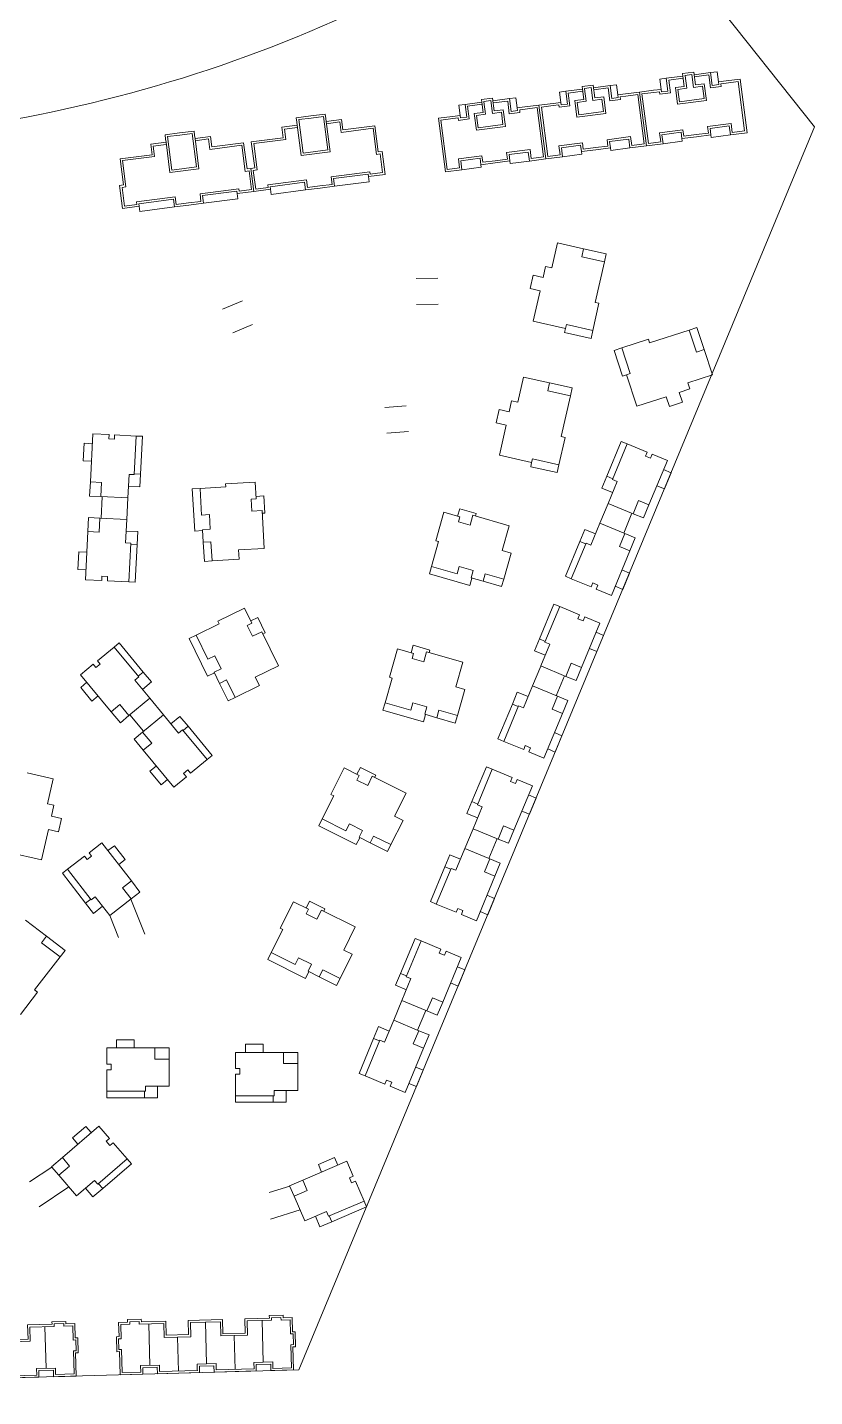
# Model space of a CAD drawing. Extents: x 741202 to 867202, y 603120 to 647617.
# Drawn here: x 816851 to 819050, y 606108 to 609934 of the extents above; entities that cross this region are included whole.
import ezdxf

# ---------------------------------------------------------------- set-up
doc = ezdxf.new("R2010")
doc.units = 0
doc.header["$LTSCALE"] = 1000
doc.header["$MEASUREMENT"] = 0
doc.layers.add('140', color=2, linetype='CONTINUOUS', lineweight=5)

msp = doc.modelspace()

# ---------------------------------------------------------------- linework, layer by layer
at = {"layer": '140', "color": 7}
for p, q in [((819049.5, 609656.2), (818462.4, 610393.7)), ((818681.7, 609797.5), (818635.3, 609791.5)), ((818711.8, 609808.7), (818680.8, 609804.7)), ((818680.8, 609804.7), (818681.7, 609797.5)), ((818681.7, 609797.5), (818685.4, 609769)), ((818706.6, 609801.9), (818687.5, 609799.5)), ((818687.5, 609799.5), (818687.7, 609798.3)), ((818687.7, 609798.3), (818692.2, 609763.8)), ((818711.2, 609766.2), (818706.6, 609801.9)), ((818712.7, 609801.5), (818711.8, 609808.7)), ((818716.4, 609773), (818711.8, 609808.7)), ((818759.1, 609807.5), (818712.7, 609801.5)), ((818753.9, 609800.8), (818713.5, 609795.6)), ((818758.5, 609765.1), (818753.9, 609800.8)), ((818777, 609809.9), (818759.1, 609807.5)), ((818763.7, 609771.8), (818759.1, 609807.5)), ((818780.7, 609781.3), (818777, 609809.9)), ((818400.9, 609761.1), (818354.5, 609755.1)), ((818430.9, 609772.3), (818400, 609768.3)), ((818400, 609768.3), (818400.9, 609761.1)), ((818400.9, 609761.1), (818404.6, 609732.6)), ((818425.7, 609765.6), (818406.7, 609763.1)), ((818406.7, 609763.1), (818406.8, 609761.9)), ((818406.8, 609761.9), (818411.3, 609727.4)), ((818430.4, 609729.9), (818425.7, 609765.6)), ((818431.8, 609765.1), (818430.9, 609772.3)), ((818435.5, 609736.6), (818430.9, 609772.3)), ((818478.2, 609771.2), (818431.8, 609765.1)), ((818473.1, 609764.4), (818432.6, 609759.2)), ((818477.7, 609728.7), (818473.1, 609764.4)), ((818496.1, 609773.5), (818478.2, 609771.2)), ((818482.9, 609735.4), (818478.2, 609771.2)), ((818499.8, 609744.9), (818496.1, 609773.5)), ((818599.8, 609757.9), (818560.5, 609752.8)), ((818621.2, 609760.6), (818599.8, 609757.9)), ((818617.5, 609789.2), (818635.3, 609791.5)), ((818621.2, 609760.6), (818617.5, 609789.2)), ((818622.1, 609753.5), (818621.2, 609760.6)), ((818635.3, 609791.5), (818640, 609755.8)), ((818682.5, 609791.6), (818642.1, 609786.3)), ((818642.1, 609786.3), (818646.7, 609750.6)), ((818685.4, 609769), (818660.5, 609765.7)), ((818660.5, 609765.7), (818666.5, 609719.3)), ((818692.2, 609763.8), (818667.2, 609760.5)), ((818667.2, 609760.5), (818671.7, 609726)), ((818736.2, 609769.5), (818711.2, 609766.2)), ((818741.4, 609776.2), (818716.4, 609773)), ((818740.7, 609735), (818736.2, 609769.5)), ((818747.4, 609729.8), (818741.4, 609776.2)), ((818788.3, 609769), (818758.5, 609765.1)), ((818781.6, 609774.2), (818763.7, 609771.8)), ((818802.1, 609784.1), (818780.7, 609781.3)), ((818780.7, 609781.3), (818781.6, 609774.2)), ((818802.8, 609778.1), (818787.4, 609776.1)), ((818787.4, 609776.1), (818788.3, 609769)), ((818841.3, 609789.2), (818802.1, 609784.1)), ((818836.2, 609782.4), (818802.8, 609778.1)), ((818854.1, 609644.4), (818836.2, 609782.4)), ((818860.8, 609639.2), (818841.3, 609789.2)), ((818055.8, 609716.4), (818073.6, 609718.7)), ((818120, 609724.7), (818073.6, 609718.7)), ((818073.6, 609718.7), (818078.3, 609683)), ((818120.8, 609718.8), (818080.4, 609713.5)), ((818150.1, 609735.9), (818119.1, 609731.9)), ((818119.1, 609731.9), (818120, 609724.7)), ((818120, 609724.7), (818123.7, 609696.2)), ((818144.9, 609729.2), (818125.8, 609726.7)), ((818125.8, 609726.7), (818126, 609725.5)), ((818126, 609725.5), (818130.5, 609691)), ((818149.5, 609693.5), (818144.9, 609729.2)), ((818151, 609728.8), (818150.1, 609735.9)), ((818154.7, 609700.2), (818150.1, 609735.9)), ((818197.4, 609734.8), (818151, 609728.8)), ((818192.2, 609728), (818151.8, 609722.8)), ((818196.8, 609692.3), (818192.2, 609728)), ((818215.2, 609737.1), (818197.4, 609734.8)), ((818202, 609699.1), (818197.4, 609734.8)), ((818218.9, 609708.5), (818215.2, 609737.1)), ((818318.9, 609721.5), (818279.6, 609716.4)), ((818340.3, 609724.2), (818318.9, 609721.5)), ((818336.6, 609752.8), (818354.5, 609755.1)), ((818340.3, 609724.2), (818336.6, 609752.8)), ((818341.3, 609717.1), (818340.3, 609724.2)), ((818359.1, 609719.4), (818341.3, 609717.1)), ((818354.5, 609755.1), (818359.1, 609719.4)), ((818401.7, 609755.2), (818361.2, 609749.9)), ((818361.2, 609749.9), (818365.8, 609714.2)), ((818404.6, 609732.6), (818379.6, 609729.3)), ((818379.6, 609729.3), (818385.6, 609682.9)), ((818411.3, 609727.4), (818386.3, 609724.2)), ((818386.3, 609724.2), (818390.8, 609689.6)), ((818455.3, 609733.1), (818430.4, 609729.9)), ((818460.5, 609739.8), (818435.5, 609736.6)), ((818459.8, 609698.6), (818455.3, 609733.1)), ((818466.5, 609693.4), (818460.5, 609739.8)), ((818507.4, 609732.6), (818477.7, 609728.7)), ((818500.7, 609737.8), (818482.9, 609735.4)), ((818521.2, 609747.7), (818499.8, 609744.9)), ((818499.8, 609744.9), (818500.7, 609737.8)), ((818522, 609741.7), (818506.5, 609739.7)), ((818506.5, 609739.7), (818507.4, 609732.6)), ((818560.5, 609752.8), (818521.2, 609747.7)), ((818555.3, 609746), (818522, 609741.7)), ((818573.2, 609608), (818555.3, 609746)), ((818579.9, 609602.8), (818560.5, 609752.8)), ((818560.5, 609752.8), (818579.9, 609602.8)), ((818600.5, 609751.9), (818567.2, 609747.6)), ((818567.2, 609747.6), (818585.1, 609609.5)), ((818616, 609753.9), (818600.5, 609751.9)), ((818616.9, 609746.8), (818616, 609753.9)), ((818646.7, 609750.6), (818616.9, 609746.8)), ((818640, 609755.8), (818622.1, 609753.5)), ((818666.5, 609719.3), (818747.4, 609729.8)), ((818671.7, 609726), (818740.7, 609735)), ((817642.2, 609686.4), (817601.7, 609681.2)), ((817601.7, 609681.2), (817603.4, 609668.7)), ((817643, 609680.5), (817608.5, 609676)), ((817642.2, 609686.4), (817682.7, 609691.7)), ((817677.5, 609684.9), (817643, 609680.5)), ((817689.6, 609591.5), (817677.5, 609684.9)), ((817682.7, 609691.7), (817684.3, 609679.2)), ((818038.1, 609685.1), (817998.8, 609680)), ((818059.5, 609687.9), (818038.1, 609685.1)), ((818054.3, 609681.1), (818038.8, 609679.1)), ((818055.2, 609674), (818054.3, 609681.1)), ((818059.5, 609687.9), (818055.8, 609716.4)), ((818060.4, 609680.7), (818059.5, 609687.9)), ((818078.3, 609683), (818060.4, 609680.7)), ((818080.4, 609713.5), (818085, 609677.8)), ((818123.7, 609696.2), (818098.8, 609692.9)), ((818098.8, 609692.9), (818104.8, 609646.5)), ((818130.5, 609691), (818105.5, 609687.8)), ((818105.5, 609687.8), (818109.9, 609653.3)), ((818174.5, 609696.7), (818149.5, 609693.5)), ((818179.7, 609703.4), (818154.7, 609700.2)), ((818179, 609662.2), (818174.5, 609696.7)), ((818185.7, 609657), (818179.7, 609703.4)), ((818226.6, 609696.2), (818196.8, 609692.3)), ((818219.9, 609701.4), (818202, 609699.1)), ((818240.4, 609711.3), (818218.9, 609708.5)), ((818218.9, 609708.5), (818219.9, 609701.4)), ((818241.1, 609705.3), (818225.7, 609703.3)), ((818225.7, 609703.3), (818226.6, 609696.2)), ((818279.6, 609716.4), (818240.4, 609711.3)), ((818274.5, 609709.7), (818241.1, 609705.3)), ((818292.3, 609571.6), (818274.5, 609709.7)), ((818299.1, 609566.4), (818279.6, 609716.4)), ((818279.6, 609716.4), (818299.1, 609566.4)), ((818319.7, 609715.5), (818286.4, 609711.2)), ((818286.4, 609711.2), (818304.2, 609573.2)), ((818335.2, 609717.5), (818319.7, 609715.5)), ((818336.1, 609710.4), (818335.2, 609717.5)), ((818365.8, 609714.2), (818336.1, 609710.4)), ((818385.6, 609682.9), (818466.5, 609693.4)), ((818390.8, 609689.6), (818459.8, 609698.6)), ((817275.7, 609638.9), (817316.1, 609644.2)), ((817316.1, 609644.2), (817317.7, 609631.7)), ((817604.5, 609660.1), (817561.6, 609654.6)), ((817561.6, 609654.6), (817565.4, 609625.6)), ((817605.2, 609654.2), (817568.4, 609649.4)), ((817568.4, 609649.4), (817572.1, 609620.5)), ((817603.4, 609668.7), (817604.5, 609660.1)), ((817604.5, 609660.1), (817615.4, 609575.9)), ((817608.5, 609676), (817620.6, 609582.6)), ((817609.3, 606183.3), (819049.5, 609656.2)), ((817684.3, 609679.2), (817685.4, 609670.6)), ((817685.4, 609670.6), (817728.2, 609676.2)), ((817696.3, 609586.3), (817685.4, 609670.6)), ((817686.2, 609664.7), (817723.1, 609669.4)), ((817723.1, 609669.4), (817726.8, 609640.5)), ((817726.8, 609640.5), (817816.1, 609652.1)), ((817728.2, 609676.2), (817732, 609647.2)), ((817732, 609647.2), (817821.2, 609658.8)), ((817816.1, 609652.1), (817825.5, 609578.9)), ((817821.2, 609658.8), (817830.7, 609585.6)), ((817998.8, 609680), (818018.2, 609530)), ((818038.8, 609679.1), (818005.5, 609674.8)), ((818005.5, 609674.8), (818023.4, 609536.8)), ((818085, 609677.8), (818055.2, 609674)), ((818104.8, 609646.5), (818185.7, 609657)), ((818109.9, 609653.3), (818179, 609662.2)), ((818616.4, 609639), (818681.8, 609647.5)), ((818681.8, 609647.5), (818684.1, 609629.6)), ((818750.8, 609656.4), (818816.3, 609664.9)), ((818753.2, 609638.6), (818750.8, 609656.4)), ((818757.6, 609651.2), (818811.1, 609658.2)), ((818759.9, 609633.4), (818757.6, 609651.2)), ((818811.1, 609658.2), (818814.4, 609633.2)), ((818816.3, 609664.9), (818819.5, 609639.9)), ((818819.5, 609639.9), (818854.1, 609644.4)), ((817237.9, 609612.6), (817195.1, 609607.1)), ((817195.1, 609607.1), (817198.8, 609578.1)), ((817238.7, 609606.7), (817201.8, 609601.9)), ((817275.7, 609638.9), (817235.2, 609633.7)), ((817235.2, 609633.7), (817236.8, 609621.2)), ((817236.8, 609621.2), (817237.9, 609612.6)), ((817237.9, 609612.6), (817248.9, 609528.4)), ((817276.4, 609633), (817241.9, 609628.5)), ((817241.9, 609628.5), (817254, 609535.1)), ((817311, 609637.5), (817276.4, 609633)), ((817323.1, 609544), (817311, 609637.5)), ((817317.7, 609631.7), (817318.9, 609623.1)), ((817318.9, 609623.1), (817361.7, 609628.7)), ((817329.8, 609538.9), (817318.9, 609623.1)), ((817319.6, 609617.2), (817356.5, 609621.9)), ((817356.5, 609621.9), (817360.3, 609593)), ((817360.3, 609593), (817449.5, 609604.6)), ((817361.7, 609628.7), (817365.5, 609599.7)), ((817365.5, 609599.7), (817454.7, 609611.3)), ((817449.5, 609604.6), (817459, 609531.4)), ((817454.7, 609611.3), (817464.2, 609538.1)), ((817565.4, 609625.6), (817476.1, 609614.1)), ((817476.1, 609614.1), (817485.6, 609540.9)), ((817572.1, 609620.5), (817482.8, 609608.9)), ((817482.8, 609608.9), (817492.3, 609535.7)), ((818335.5, 609602.6), (818401, 609611.1)), ((818342.2, 609597.4), (818395.8, 609604.4)), ((818395.8, 609604.4), (818398.1, 609586.5)), ((818401, 609611.1), (818403.3, 609593.2)), ((818470, 609620), (818535.4, 609628.5)), ((818472.3, 609602.2), (818470, 609620)), ((818476.7, 609614.9), (818530.3, 609621.8)), ((818479, 609597), (818476.7, 609614.9)), ((818530.3, 609621.8), (818533.5, 609596.8)), ((818535.4, 609628.5), (818538.7, 609603.5)), ((818538.7, 609603.5), (818573.2, 609608)), ((818579.9, 609602.8), (818626.3, 609608.8)), ((818585.1, 609609.5), (818619.6, 609614)), ((818619.6, 609614), (818616.4, 609639)), ((818623.1, 609633.8), (818676.6, 609640.8)), ((818626.3, 609608.8), (818623.1, 609633.8)), ((818626.3, 609608.8), (818679.9, 609615.8)), ((818676.6, 609640.8), (818679, 609622.9)), ((818679, 609622.9), (818719.4, 609628.2)), ((818679.9, 609615.8), (818679, 609622.9)), ((818684.1, 609629.6), (818718.7, 609634.1)), ((818718.7, 609634.1), (818753.2, 609638.6)), ((818719.4, 609628.2), (818759.9, 609633.4)), ((818760.8, 609626.3), (818759.9, 609633.4)), ((818814.4, 609633.2), (818760.8, 609626.3)), ((818814.4, 609633.2), (818860.8, 609639.2)), ((817198.8, 609578.1), (817109.6, 609566.6)), ((817109.6, 609566.6), (817119.1, 609493.4)), ((817205.6, 609573), (817116.3, 609561.4)), ((817201.8, 609601.9), (817205.6, 609573)), ((817615.4, 609575.9), (817696.3, 609586.3)), ((817620.6, 609582.6), (817689.6, 609591.5)), ((817825.5, 609578.9), (817836.3, 609580.3)), ((817830.7, 609585.6), (817841.4, 609587)), ((817836.3, 609580.3), (817843, 609527.9)), ((817841.4, 609587), (817849.8, 609522.7)), ((818054.7, 609566.2), (818120.1, 609574.7)), ((818057.9, 609541.2), (818054.7, 609566.2)), ((818061.4, 609561), (818114.9, 609568)), ((818114.9, 609568), (818117.3, 609550.1)), ((818120.1, 609574.7), (818122.4, 609556.9)), ((818156.9, 609561.3), (818191.5, 609565.8)), ((818189.1, 609583.7), (818254.6, 609592.1)), ((818191.5, 609565.8), (818189.1, 609583.7)), ((818195.9, 609578.5), (818249.4, 609585.4)), ((818198.2, 609560.6), (818195.9, 609578.5)), ((818249.4, 609585.4), (818252.7, 609560.4)), ((818252.7, 609560.4), (818299.1, 609566.4)), ((818254.6, 609592.1), (818257.8, 609567.1)), ((818257.8, 609567.1), (818292.3, 609571.6)), ((818299.1, 609566.4), (818345.5, 609572.4)), ((818304.2, 609573.2), (818338.8, 609577.6)), ((818338.8, 609577.6), (818335.5, 609602.6)), ((818345.5, 609572.4), (818342.2, 609597.4)), ((818345.5, 609572.4), (818399, 609579.4)), ((818398.1, 609586.5), (818438.6, 609591.8)), ((818399, 609579.4), (818398.1, 609586.5)), ((818403.3, 609593.2), (818437.8, 609597.7)), ((818437.8, 609597.7), (818472.3, 609602.2)), ((818438.6, 609591.8), (818479, 609597)), ((818480, 609589.9), (818479, 609597)), ((818533.5, 609596.8), (818480, 609589.9)), ((818533.5, 609596.8), (818579.9, 609602.8)), ((817116.3, 609561.4), (817125.8, 609488.2)), ((817248.9, 609528.4), (817329.8, 609538.9)), ((817254, 609535.1), (817323.1, 609544)), ((817459, 609531.4), (817469.7, 609532.8)), ((817464.2, 609538.1), (817474.9, 609539.5)), ((817469.7, 609532.8), (817476.5, 609480.4)), ((817485.6, 609540.9), (817474.9, 609539.5)), ((817474.9, 609539.5), (817483.2, 609475.2)), ((817474.9, 609539.5), (817483.2, 609475.2)), ((817492.3, 609535.7), (817481.6, 609534.3)), ((817481.6, 609534.3), (817488.4, 609482)), ((817807.6, 609530.6), (817699.3, 609516.6)), ((817808.5, 609523.4), (817807.6, 609530.6)), ((817843, 609527.9), (817808.5, 609523.4)), ((818018.2, 609530), (818064.6, 609536.1)), ((818023.4, 609536.8), (818057.9, 609541.2)), ((818064.6, 609536.1), (818061.4, 609561)), ((818064.6, 609536.1), (818118.2, 609543)), ((818117.3, 609550.1), (818157.7, 609555.4)), ((818118.2, 609543), (818117.3, 609550.1)), ((818122.4, 609556.9), (818156.9, 609561.3)), ((818157.7, 609555.4), (818198.2, 609560.6)), ((818199.1, 609553.5), (818198.2, 609560.6)), ((818252.7, 609560.4), (818199.1, 609553.5)), ((817119.1, 609493.4), (817108.4, 609492)), ((817108.4, 609492), (817116.7, 609427.8)), ((817522, 609493.6), (817630.3, 609507.6)), ((817522.9, 609486.4), (817522, 609493.6)), ((817528.7, 609488.4), (817625.1, 609500.9)), ((817625.1, 609500.9), (817627.9, 609479.5)), ((817630.3, 609507.6), (817633.1, 609486.2)), ((817633.1, 609486.2), (817667.6, 609490.7)), ((817702.1, 609495.1), (817667.6, 609490.7)), ((817708.8, 609490), (817668.3, 609484.7)), ((817699.3, 609516.6), (817702.1, 609495.1)), ((817802.4, 609523.9), (817706, 609511.4)), ((817706, 609511.4), (817708.8, 609490)), ((817708.8, 609490), (817805.2, 609502.4)), ((817803.3, 609516.7), (817802.4, 609523.9)), ((817849.8, 609522.7), (817803.3, 609516.7)), ((817805.2, 609502.4), (817803.3, 609516.7)), ((817125.8, 609488.2), (817115.1, 609486.8)), ((817115.1, 609486.8), (817121.9, 609434.5)), ((817155.5, 609446.1), (817263.7, 609460.1)), ((817162.2, 609440.9), (817258.6, 609453.4)), ((817258.6, 609453.4), (817261.3, 609432)), ((817263.7, 609460.1), (817266.5, 609438.7)), ((817441.1, 609483.1), (817332.8, 609469.1)), ((817332.8, 609469.1), (817335.5, 609447.6)), ((817435.9, 609476.4), (817339.5, 609463.9)), ((817339.5, 609463.9), (817342.3, 609442.5)), ((817342.3, 609442.5), (817438.7, 609455)), ((817436.8, 609469.2), (817435.9, 609476.4)), ((817483.2, 609475.2), (817436.8, 609469.2)), ((817438.7, 609455), (817436.8, 609469.2)), ((817442, 609476), (817441.1, 609483.1)), ((817476.5, 609480.4), (817442, 609476)), ((817483.2, 609475.2), (817529.6, 609481.3)), ((817488.4, 609482), (817522.9, 609486.4)), ((817529.6, 609481.3), (817528.7, 609488.4)), ((817529.6, 609481.3), (817531.5, 609467)), ((817531.5, 609467), (817627.9, 609479.5)), ((817627.9, 609479.5), (817668.3, 609484.7)), ((817116.7, 609427.8), (817163.1, 609433.8)), ((817121.9, 609434.5), (817156.4, 609439)), ((817156.4, 609439), (817155.5, 609446.1)), ((817163.1, 609433.8), (817162.2, 609440.9)), ((817163.1, 609433.8), (817164.9, 609419.5)), ((817164.9, 609419.5), (817261.3, 609432)), ((817261.3, 609432), (817301.8, 609437.2)), ((817266.5, 609438.7), (817301, 609443.2)), ((817335.5, 609447.6), (817301, 609443.2)), ((817342.3, 609442.5), (817301.8, 609437.2)), ((818331.4, 609331.7), (818315.6, 609261.5)), ((818404, 609315.4), (818331.4, 609331.7)), ((818399, 609293.1), (818404, 609315.4)), ((818467.2, 609301.2), (818404, 609315.4)), ((818462.2, 609278.9), (818467.2, 609301.2)), ((818298, 609265.4), (818291.2, 609235)), ((818315.6, 609261.5), (818298, 609265.4)), ((818462.2, 609278.9), (818399, 609293.1)), ((818436.7, 609165.4), (818462.2, 609278.9)), ((817996.7, 609232.7), (817936.7, 609231.7)), ((818263.1, 609241.3), (818254.7, 609203.8)), ((818291.2, 609235), (818263.1, 609241.3)), ((818254.7, 609203.8), (818282.8, 609197.5)), ((818282.8, 609197.5), (818263.8, 609113.2)), ((817451.3, 609170.1), (817396.1, 609146.6)), ((817997.9, 609160.7), (817937.9, 609159.7)), ((818430.1, 609086.9), (818447.2, 609163)), ((818447.2, 609163), (818436.7, 609165.4)), ((818263.8, 609113.2), (818354, 609092.9)), ((817479.5, 609103.8), (817424.3, 609080.3)), ((818351.3, 609081.2), (818354, 609092.9)), ((818425.1, 609064.6), (818351.3, 609081.2)), ((818354, 609092.9), (818356.3, 609103.5)), ((818356.3, 609103.5), (818430.1, 609086.9)), ((818430.1, 609086.9), (818425.1, 609064.6)), ((818588.6, 609052.2), (818699.3, 609088.2)), ((818699.3, 609088.2), (818720.9, 609095.3)), ((818699.3, 609088.2), (818719.3, 609026.6)), ((818720.9, 609095.3), (818741, 609033.6)), ((818511.1, 609038.3), (818489.4, 609031.2)), ((818489.4, 609031.2), (818512.8, 608959.3)), ((818511.1, 609038.3), (818585.2, 609062.4)), ((818534.5, 608966.4), (818511.1, 609038.3)), ((818585.2, 609062.4), (818588.6, 609052.2)), ((818719.3, 609026.6), (818741, 609033.6)), ((818741, 609033.6), (818764, 608962.9)), ((818236.6, 608956.8), (818220.8, 608886.6)), ((818309.2, 608940.5), (818236.6, 608956.8)), ((818512.8, 608959.3), (818524.2, 608963.1)), ((818524.2, 608963.1), (818534.5, 608966.4)), ((818552.8, 608875.2), (818524.2, 608963.1)), ((818764, 608962.9), (818695.6, 608940.6)), ((818304.2, 608918.3), (818309.2, 608940.5)), ((818367.4, 608904.1), (818304.2, 608918.3)), ((818372.4, 608926.3), (818309.2, 608940.5)), ((818367.4, 608904.1), (818372.4, 608926.3)), ((818701.1, 608923.5), (818671.5, 608913.8)), ((818695.6, 608940.6), (818701.1, 608923.5)), ((818203.3, 608890.5), (818196.4, 608860.1)), ((818220.8, 608886.6), (818203.3, 608890.5)), ((818341.9, 608790.5), (818367.4, 608904.1)), ((818635, 608901.9), (818552.8, 608875.2)), ((818643.9, 608874.6), (818635, 608901.9)), ((818680.4, 608886.4), (818643.9, 608874.6)), ((818671.5, 608913.8), (818680.4, 608886.4)), ((817908.4, 608876.8), (817848.7, 608871.4)), ((818168.3, 608866.4), (818159.9, 608829)), ((818196.4, 608860.1), (818168.3, 608866.4)), ((817914.9, 608805), (817855.1, 608799.7)), ((818159.9, 608829), (818188, 608822.6)), ((818188, 608822.6), (818169.1, 608738.3)), ((817006.7, 608722.6), (817009.1, 608771.7)), ((817009.1, 608771.7), (817031.9, 608770.6)), ((817033.3, 608798.2), (817026.6, 608663.9)), ((817078.8, 608795.9), (817033.3, 608798.2)), ((817078.2, 608783.9), (817078.8, 608795.9)), ((817093.8, 608783.1), (817078.2, 608783.9)), ((817094.4, 608795.1), (817093.8, 608783.1)), ((817154.3, 608792.1), (817094.4, 608795.1)), ((817148.9, 608684.2), (817154.3, 608792.1)), ((817172.3, 608791.2), (817154.3, 608792.1)), ((817167, 608685.7), (817172.3, 608791.2)), ((818335.3, 608712), (818352.4, 608788.1)), ((818352.4, 608788.1), (818341.9, 608790.5)), ((818469.1, 608679.6), (818509.6, 608777.2)), ((818484.8, 608670.5), (818526.2, 608770.3)), ((818509.6, 608777.2), (818526.2, 608770.3)), ((818526.2, 608770.3), (818581.6, 608747.3)), ((818169.1, 608738.3), (818259.2, 608718.1)), ((818259.2, 608718.1), (818261.6, 608728.6)), ((818261.6, 608728.6), (818335.3, 608712)), ((818581.6, 608747.3), (818577, 608736.2)), ((818577, 608736.2), (818591.5, 608730.2)), ((818591.5, 608730.2), (818596.1, 608741.3)), ((818596.1, 608741.3), (818638.2, 608723.9)), ((817029.4, 608721.5), (817006.7, 608722.6)), ((817167, 608685.7), (817149, 608686.6)), ((818256.6, 608706.4), (818259.2, 608718.1)), ((818330.3, 608689.8), (818256.6, 608706.4)), ((818335.3, 608712), (818330.3, 608689.8)), ((818638.2, 608723.9), (818586.7, 608599.7)), ((818648.7, 608689.6), (818627.6, 608698.4)), ((818629.8, 608644.2), (818648.7, 608689.6)), ((817026.6, 608663.9), (817024.6, 608624.4)), ((817026.6, 608663.9), (817057.7, 608662.4)), ((817057.7, 608662.4), (817055.7, 608622.8)), ((817131.2, 608619), (817134.5, 608685)), ((817132.9, 608651.4), (817165.2, 608649.8)), ((817134.5, 608685), (817148.9, 608684.2)), ((817165.2, 608649.8), (817167, 608685.7)), ((817332.9, 608645.4), (817404.7, 608649.7)), ((817404.2, 608658.1), (817486.9, 608663)), ((817404.7, 608649.7), (817404.2, 608658.1)), ((817486.9, 608663), (817489.7, 608616.3)), ((818455.4, 608646.4), (818469.1, 608679.6)), ((818469.1, 608679.6), (818485.8, 608672.7)), ((818472.9, 608604), (818498.2, 608665)), ((818498.2, 608665), (818484.8, 608670.5)), ((818608.8, 608652.9), (818629.8, 608644.2)), ((817024.6, 608624.4), (817055.7, 608622.8)), ((817055.7, 608622.8), (817131.2, 608619)), ((817059.3, 608622.6), (817056.3, 608562.7)), ((817131.2, 608619), (817128.2, 608559.1)), ((817311.3, 608644.1), (817332.9, 608645.4)), ((817318.3, 608526.7), (817311.3, 608644.1)), ((817337.3, 608571.1), (817332.9, 608645.4)), ((817489.7, 608616.3), (817475.3, 608615.4)), ((817475.3, 608615.4), (817477.3, 608581.9)), ((817510.8, 608624.8), (817489.2, 608623.5)), ((817513.7, 608576.9), (817510.8, 608624.8)), ((818485.3, 608634), (818455.4, 608646.4)), ((818557.9, 608611.7), (818542.7, 608575.1)), ((818586.7, 608599.7), (818557.9, 608611.7)), ((817358.9, 608572.4), (817337.3, 608571.1)), ((817361.3, 608531.7), (817358.9, 608572.4)), ((817477.3, 608581.9), (817506.1, 608583.6)), ((817506.1, 608583.6), (817512.4, 608478.2)), ((817506.5, 608576.4), (817513.7, 608576.9)), ((817991.2, 608499.3), (818014.1, 608578.9)), ((818014.1, 608578.9), (818059, 608565.9)), ((818058.1, 608588.7), (818052.1, 608567.9)), ((818104.2, 608575.4), (818058.1, 608588.7)), ((818102.2, 608568.5), (818104.2, 608575.4)), ((818472.9, 608604), (818449.9, 608548.6)), ((818542.7, 608575.1), (818472.9, 608604)), ((818539.4, 608576.4), (818516.4, 608521)), ((818571.5, 608563.1), (818542.7, 608575.1)), ((818586.7, 608599.7), (818571.5, 608563.1)), ((817019.6, 608524.9), (817021.6, 608564.4)), ((817021.6, 608564.4), (817052.7, 608562.9)), ((817050.8, 608523.3), (817052.7, 608562.9)), ((817052.7, 608562.9), (817128.2, 608559.1)), ((817128.2, 608559.1), (817124.9, 608493.2)), ((818059, 608565.9), (818055.1, 608552.1)), ((818055.1, 608552.1), (818087.4, 608542.8)), ((818087.4, 608542.8), (818095.3, 608570.5)), ((818095.3, 608570.5), (818196.8, 608541.3)), ((818196.8, 608541.3), (818176.9, 608472.1)), ((818449.9, 608548.6), (818424.6, 608487.6)), ((818519.7, 608519.6), (818449.9, 608548.6)), ((817012.9, 608390.7), (817019.6, 608524.9)), ((817019.6, 608524.9), (817050.8, 608523.3)), ((817126.6, 608526.7), (817159, 608525.1)), ((817159, 608525.1), (817157.2, 608489.2)), ((817339.9, 608528), (817318.3, 608526.7)), ((817339.7, 608530.4), (817361.3, 608531.7)), ((817341.8, 608495.7), (817339.7, 608530.4)), ((817363.4, 608496.9), (817341.8, 608495.7)), ((817345, 608441.8), (817341.8, 608495.7)), ((817366.6, 608443), (817363.4, 608496.9)), ((817979.3, 608427.8), (817999.2, 608497)), ((817999.2, 608497), (817991.2, 608499.3)), ((818393.7, 608497.8), (818353.3, 608400.3)), ((818407.5, 608531.1), (818393.7, 608497.8)), ((818393.7, 608497.8), (818410.4, 608490.9)), ((818437.5, 608518.7), (818407.5, 608531.1)), ((818504.5, 608483), (818519.7, 608519.6)), ((818548.5, 608507.7), (818519.7, 608519.6)), ((818533.4, 608471.1), (818548.5, 608507.7)), ((816993.9, 608468.5), (816991.5, 608419.4)), ((817016.7, 608467.4), (816993.9, 608468.5)), ((817124.9, 608493.2), (817139.3, 608492.5)), ((817139.3, 608492.5), (817133.9, 608384.6)), ((817157.2, 608489.2), (817139.2, 608490.1)), ((817157.2, 608489.2), (817151.9, 608383.7)), ((817512.4, 608478.2), (817440.5, 608473.9)), ((817440.5, 608473.9), (817442.1, 608447.6)), ((818176.9, 608472.1), (818202.3, 608464.8)), ((818202.3, 608464.8), (818181.3, 608392.1)), ((818411.3, 608493.1), (818369.9, 608393.4)), ((818424.6, 608487.6), (818411.3, 608493.1)), ((818481.9, 608346.9), (818533.4, 608471.1)), ((818533.4, 608471.1), (818504.5, 608483)), ((816991.5, 608419.4), (817014.3, 608418.2)), ((817366.6, 608443), (817345, 608441.8)), ((817442.1, 608447.6), (817366.6, 608443)), ((817973.4, 608407), (817979.3, 608427.8)), ((818050.8, 608407.2), (817979.3, 608427.8)), ((818056.8, 608428), (818050.8, 608407.2)), ((818096, 608416.7), (818056.8, 608428)), ((817058.4, 608388.4), (817012.9, 608390.7)), ((817059, 608400.4), (817058.4, 608388.4)), ((817074.6, 608399.6), (817059, 608400.4)), ((817074, 608387.6), (817074.6, 608399.6)), ((817133.9, 608384.6), (817074, 608387.6)), ((817151.9, 608383.7), (817133.9, 608384.6)), ((818086.4, 608374.5), (817973.4, 608407)), ((818092.3, 608395.3), (818086.4, 608374.5)), ((818090, 608395.9), (818096, 608416.7)), ((818123.5, 608386.3), (818090, 608395.9)), ((818129.5, 608407.1), (818123.5, 608386.3)), ((818175.4, 608371.4), (818123.5, 608386.3)), ((818181.3, 608392.1), (818129.5, 608407.1)), ((818181.3, 608392.1), (818175.4, 608371.4)), ((818353.3, 608400.3), (818369.9, 608393.4)), ((818369.9, 608393.4), (818425.3, 608370.4)), ((818425.3, 608370.4), (818429.9, 608381.5)), ((818429.9, 608381.5), (818444.4, 608375.5)), ((818511.3, 608417.9), (818532.4, 608409.2)), ((818532.4, 608409.2), (818513.5, 608363.7)), ((818444.4, 608375.5), (818439.8, 608364.4)), ((818439.8, 608364.4), (818481.9, 608346.9)), ((818513.5, 608363.7), (818492.5, 608372.4)), ((817382.9, 608275), (817457.4, 608311.2)), ((817457.4, 608311.2), (817477.9, 608269.2)), ((818280.7, 608225.1), (818321.1, 608322.7)), ((818296.4, 608216), (818337.8, 608315.8)), ((818321.1, 608322.7), (818337.8, 608315.8)), ((818337.8, 608315.8), (818393.2, 608292.8)), ((817321.9, 608235.9), (817386.6, 608267.4)), ((817386.6, 608267.4), (817382.9, 608275)), ((817477.9, 608269.2), (817464.9, 608262.9)), ((817494.1, 608285.1), (817474.7, 608275.6)), ((817515.2, 608242), (817494.1, 608285.1)), ((818393.2, 608292.8), (818388.6, 608281.7)), ((818388.6, 608281.7), (818403, 608275.8)), ((818449.7, 608269.4), (818398.2, 608145.2)), ((818403, 608275.8), (818407.6, 608286.8)), ((818407.6, 608286.8), (818449.7, 608269.4)), ((817302.5, 608226.4), (817321.9, 608235.9)), ((817354.5, 608169), (817321.9, 608235.9)), ((817464.9, 608262.9), (817479.6, 608232.7)), ((817479.6, 608232.7), (817505.5, 608245.3)), ((817505.5, 608245.3), (817551.8, 608150.3)), ((817508.7, 608238.8), (817515.2, 608242)), ((818460.2, 608235.1), (818439.1, 608243.9)), ((818441.4, 608189.7), (818460.2, 608235.1)), ((817092.8, 608202.6), (817046.6, 608164.3)), ((817106.7, 608214), (817092.8, 608202.6)), ((817161.6, 608119.3), (817092.8, 608202.6)), ((817174, 608132.7), (817106.7, 608214)), ((817354, 608120.7), (817302.5, 608226.4)), ((817861.7, 608118.1), (817884.6, 608197.7)), ((817884.6, 608197.7), (817929.6, 608184.7)), ((817928.6, 608207.5), (817922.7, 608186.7)), ((817974.8, 608194.2), (817928.6, 608207.5)), ((817957.9, 608161.6), (817965.9, 608189.3)), ((817965.9, 608189.3), (818067.3, 608160.1)), ((817972.8, 608187.3), (817974.8, 608194.2)), ((818266.9, 608191.9), (818280.7, 608225.1)), ((818296.8, 608179.5), (818266.9, 608191.9)), ((818280.7, 608225.1), (818297.3, 608218.2)), ((818284.4, 608149.6), (818309.7, 608210.5)), ((818309.7, 608210.5), (818296.4, 608216)), ((818420.3, 608198.4), (818441.4, 608189.7)), ((817034.5, 608154.3), (816999.4, 608125.3)), ((817042.2, 608145.1), (817034.5, 608154.3)), ((817054.2, 608155), (817042.2, 608145.1)), ((817046.6, 608164.3), (817054.2, 608155)), ((817373.9, 608178.4), (817354.5, 608169)), ((817391.8, 608141.8), (817373.9, 608178.4)), ((817551.8, 608150.3), (817487.1, 608118.8)), ((817929.6, 608184.7), (817925.6, 608170.9)), ((817925.6, 608170.9), (817957.9, 608161.6)), ((818067.3, 608160.1), (818047.4, 608090.9)), ((818369.4, 608157.2), (818354.2, 608120.6)), ((818398.2, 608145.2), (818369.4, 608157.2)), ((816999.4, 608125.3), (817085.1, 608021.7)), ((817150.6, 608110.2), (817161.6, 608119.3)), ((817174, 608132.7), (817160.1, 608121.2)), ((817196.9, 608104.9), (817174, 608132.7)), ((817373.4, 608130.1), (817354, 608120.7)), ((817372.4, 608132.3), (817391.8, 608141.8)), ((817387.6, 608101), (817372.4, 608132.3)), ((817487.1, 608118.8), (817498.6, 608095.1)), ((817849.9, 608046.6), (817869.8, 608115.8)), ((817869.8, 608115.8), (817861.7, 608118.1)), ((818284.4, 608149.5), (818261.4, 608094.1)), ((818354.2, 608120.6), (818284.4, 608149.6)), ((818350.9, 608122), (818328, 608066.5)), ((818383.1, 608108.6), (818354.2, 608120.6)), ((818398.2, 608145.2), (818383.1, 608108.6)), ((816999.5, 608089.5), (817017, 608104)), ((817030.8, 608051.6), (816999.5, 608089.5)), ((817192.6, 608059.3), (817150.6, 608110.2)), ((817172, 608084.3), (817196.9, 608104.9)), ((817407, 608110.5), (817387.6, 608101)), ((817411.3, 608052.5), (817387.6, 608101)), ((817430.7, 608061.9), (817407, 608110.5)), ((817498.6, 608095.1), (817430.7, 608061.9)), ((818047.4, 608090.9), (818072.8, 608083.6)), ((818072.8, 608083.6), (818051.9, 608010.9)), ((818219.1, 608076.6), (818205.3, 608043.3)), ((818249, 608064.2), (818219.1, 608076.6)), ((818261.4, 608094.1), (818236.1, 608033.1)), ((818331.2, 608065.1), (818261.4, 608094.1)), ((817048.4, 608066.1), (817030.8, 608051.6)), ((817085.1, 608021.7), (817109.1, 608041.6)), ((817109.1, 608041.6), (817134.4, 608011.1)), ((817134.4, 608011.1), (817192.6, 608059.3)), ((817192.6, 608059.3), (817230.9, 608013.1)), ((817430.7, 608061.9), (817411.3, 608052.5)), ((817843.9, 608025.8), (817849.9, 608046.6)), ((817921.4, 608026), (817849.9, 608046.6)), ((817927.3, 608046.8), (817921.4, 608026)), ((817966.6, 608035.5), (817927.3, 608046.8)), ((818205.3, 608043.3), (818164.8, 607945.8)), ((818222.8, 608038.7), (818181.5, 607938.9)), ((818205.3, 608043.3), (818221.9, 608036.4)), ((818236.1, 608033.1), (818222.8, 608038.7)), ((818316.1, 608028.6), (818331.2, 608065.1)), ((818360.1, 608053.2), (818331.2, 608065.1)), ((818344.9, 608016.6), (818360.1, 608053.2)), ((817085.1, 608021.7), (817110.4, 607991.2)), ((817110.4, 607991.2), (817134.4, 608011.1)), ((817137.2, 608013.4), (817175.4, 607967.2)), ((817172.6, 607964.9), (817230.9, 608013.1)), ((817230.9, 608013.1), (817273, 607962.3)), ((817251.5, 607988.1), (817276.5, 608008.8)), ((817276.5, 608008.8), (817299.5, 607981.1)), ((817956.9, 607993.3), (817843.9, 608025.8)), ((817962.9, 608014.1), (817956.9, 607993.3)), ((817960.6, 608014.7), (817966.6, 608035.5)), ((817994, 608005.1), (817960.6, 608014.7)), ((818000, 608025.9), (817994, 608005.1)), ((818045.9, 607990.2), (817994, 608005.1)), ((818051.9, 608010.9), (818000, 608025.9)), ((818051.9, 608010.9), (818045.9, 607990.2)), ((818293.4, 607892.5), (818344.9, 608016.6)), ((818344.9, 608016.6), (818316.1, 608028.6)), ((817148.6, 607945), (817172.6, 607964.9)), ((817197.9, 607934.4), (817172.6, 607964.9)), ((817273, 607962.3), (817284.1, 607971.4)), ((817284.1, 607971.4), (817352.9, 607888.2)), ((817299.5, 607981.1), (817285.6, 607969.6)), ((817299.5, 607981.1), (817366.8, 607899.7)), ((818322.8, 607963.4), (818343.9, 607954.7)), ((817173.9, 607914.5), (817148.6, 607945)), ((817173.9, 607914.5), (817197.9, 607934.4)), ((818164.8, 607945.8), (818181.5, 607938.9)), ((818181.5, 607938.9), (818236.9, 607915.9)), ((818236.9, 607915.9), (818241.5, 607927)), ((818241.5, 607927), (818255.9, 607921)), ((818255.9, 607921), (818251.3, 607909.9)), ((818343.9, 607954.7), (818325, 607909.2)), ((817259.6, 607811), (817173.9, 607914.5)), ((817352.9, 607888.2), (817306.7, 607850)), ((817366.8, 607899.7), (817352.9, 607888.2)), ((818251.3, 607909.9), (818293.4, 607892.5)), ((818325, 607909.2), (818304, 607918)), ((816850.1, 607850.8), (816922.7, 607834.5)), ((817210.6, 607870.1), (817193, 607855.6)), ((817193, 607855.6), (817224.4, 607817.7)), ((817299, 607859.2), (817287, 607849.3)), ((817287, 607849.3), (817294.7, 607840)), ((817306.7, 607850), (817299, 607859.2)), ((817698.7, 607790.6), (817735.8, 607864.7)), ((817735.8, 607864.7), (817777.6, 607843.7)), ((817780.8, 607866.2), (817771.2, 607846.9)), ((817823.8, 607844.7), (817780.8, 607866.2)), ((817820.5, 607838.3), (817823.8, 607844.7)), ((818092.2, 607770.7), (818132.6, 607868.2)), ((818107.9, 607761.6), (818149.2, 607861.3)), ((818132.6, 607868.2), (818149.2, 607861.3)), ((818149.2, 607861.3), (818204.7, 607838.4)), ((816922.7, 607834.5), (816906.9, 607764.2)), ((817224.4, 607817.7), (817242, 607832.2)), ((817294.7, 607840), (817259.6, 607811)), ((817777.6, 607843.7), (817771.2, 607830.8)), ((817771.2, 607830.8), (817801.2, 607815.8)), ((817801.2, 607815.8), (817814.1, 607841.5)), ((817814.1, 607841.5), (817908.5, 607794.2)), ((818204.7, 607838.4), (818200.1, 607827.3)), ((818200.1, 607827.3), (818214.5, 607821.3)), ((818261.2, 607814.9), (818209.7, 607690.8)), ((818214.5, 607821.3), (818219.1, 607832.4)), ((818219.1, 607832.4), (818261.2, 607814.9)), ((817674, 607722.5), (817706.2, 607786.9)), ((817706.2, 607786.9), (817698.7, 607790.6)), ((817908.5, 607794.2), (817876.3, 607729.9)), ((818078.4, 607737.4), (818092.2, 607770.7)), ((818092.2, 607770.7), (818108.8, 607763.8)), ((818271.7, 607780.7), (818250.6, 607789.4)), ((818252.8, 607735.2), (818271.7, 607780.7)), ((816906.9, 607764.2), (816924.5, 607760.3)), ((816924.5, 607760.3), (816917.7, 607729.9)), ((816917.7, 607729.9), (816945.8, 607723.6)), ((817876.3, 607729.9), (817899.9, 607718)), ((818108.3, 607725), (818078.4, 607737.4)), ((818095.9, 607695.1), (818121.2, 607756.1)), ((818121.2, 607756.1), (818107.9, 607761.6)), ((818231.8, 607744), (818252.8, 607735.2)), ((816909.3, 607692.4), (816890.4, 607608.1)), ((816937.4, 607686.1), (816909.3, 607692.4)), ((816945.8, 607723.6), (816937.4, 607686.1)), ((817664.3, 607703.2), (817674, 607722.5)), ((817769.4, 607650.5), (817664.3, 607703.2)), ((817740.5, 607689.2), (817674, 607722.5)), ((817750.1, 607708.5), (817740.5, 607689.2)), ((817786.6, 607690.2), (817750.1, 607708.5)), ((817899.9, 607718), (817866, 607650.5)), ((818095.9, 607695.1), (818072.9, 607639.6)), ((818165.7, 607666.1), (818095.9, 607695.1)), ((818180.9, 607702.7), (818165.7, 607666.1)), ((818209.7, 607690.8), (818180.9, 607702.7)), ((817022.9, 607627.7), (817059, 607655.5)), ((817059, 607655.5), (817141, 607549.1)), ((817779.1, 607669.8), (817769.4, 607650.5)), ((817777, 607670.9), (817786.6, 607690.2)), ((817808.1, 607655.3), (817777, 607670.9)), ((817817.7, 607674.6), (817808.1, 607655.3)), ((817856.4, 607631.1), (817808.1, 607655.3)), ((817866, 607650.5), (817817.7, 607674.6)), ((818162.4, 607667.5), (818139.4, 607612.1)), ((818194.5, 607654.2), (818165.7, 607666.1)), ((818209.7, 607690.8), (818194.5, 607654.2)), ((816890.4, 607608.1), (816800.2, 607628.3)), ((816963, 607581.5), (817010.5, 607618.2)), ((817010.5, 607618.2), (817017.8, 607608.7)), ((817017.8, 607608.7), (817030.2, 607618.2)), ((817030.2, 607618.2), (817022.9, 607627.7)), ((817093.9, 607647.6), (817075.8, 607633.7)), ((817123.9, 607608.6), (817093.9, 607647.6)), ((817866, 607650.5), (817856.4, 607631.1)), ((818030.6, 607622.1), (818016.8, 607588.9)), ((818060.5, 607609.7), (818030.6, 607622.1)), ((818072.9, 607639.7), (818047.6, 607578.7)), ((818142.7, 607610.7), (818072.9, 607639.7)), ((816948.7, 607570.5), (816963, 607581.5)), ((817028.9, 607496), (816963, 607581.5)), ((817105.9, 607594.7), (817123.9, 607608.6)), ((818016.8, 607588.9), (817976.3, 607491.3)), ((818034.3, 607584.2), (817992.9, 607484.4)), ((818016.8, 607588.9), (818033.4, 607582)), ((818047.6, 607578.7), (818034.3, 607584.2)), ((818127.6, 607574.1), (818142.7, 607610.7)), ((818171.6, 607598.7), (818142.7, 607610.7)), ((818156.4, 607562.2), (818171.6, 607598.7)), ((817013.2, 607486.9), (816948.7, 607570.5)), ((817141, 607549.1), (817116.3, 607530)), ((817141, 607549.1), (817165.2, 607517.7)), ((818104.9, 607438), (818156.4, 607562.2)), ((818156.4, 607562.2), (818127.6, 607574.1)), ((817040.3, 607504.8), (817028.9, 607496)), ((817080.6, 607452.5), (817040.3, 607504.8)), ((817116.3, 607530), (817140.5, 607498.7)), ((817165.2, 607517.7), (817140.5, 607498.7)), ((818134.3, 607509), (818155.4, 607500.2)), ((818155.4, 607500.2), (818136.5, 607454.8)), ((817013.2, 607486.9), (817027.5, 607497.9)), ((817035.2, 607458.4), (817013.2, 607486.9)), ((817060.9, 607478.2), (817035.2, 607458.4)), ((817140.5, 607498.7), (817080.6, 607452.5)), ((817140, 607498.3), (817178.5, 607400.5)), ((817556.6, 607416.8), (817593.6, 607490.8)), ((817593.6, 607490.8), (817635.5, 607469.9)), ((817635.5, 607469.9), (817629, 607457)), ((817638.7, 607492.4), (817629.1, 607473.1)), ((817681.6, 607470.9), (817638.7, 607492.4)), ((817659.1, 607442), (817672, 607467.7)), ((817672, 607467.7), (817766.4, 607420.4)), ((817678.4, 607464.5), (817681.6, 607470.9)), ((817976.3, 607491.3), (817992.9, 607484.4)), ((817992.9, 607484.4), (818048.4, 607461.5)), ((818048.4, 607461.5), (818053, 607472.5)), ((818053, 607472.5), (818067.4, 607466.6)), ((818067.4, 607466.6), (818062.8, 607455.5)), ((818136.5, 607454.8), (818115.5, 607463.5)), ((816904.5, 607394.4), (816845.6, 607439.9)), ((817080.6, 607452.5), (817104.9, 607390.9)), ((817629, 607457), (817659.1, 607442)), ((818062.8, 607455.5), (818104.9, 607438)), ((816890.5, 607376.4), (816904.5, 607394.4)), ((816955.8, 607354.8), (816904.5, 607394.4)), ((817531.8, 607348.7), (817564.1, 607413)), ((817564.1, 607413), (817556.6, 607416.8)), ((817766.4, 607420.4), (817734.2, 607356)), ((817893.1, 607290.7), (817933.6, 607388.3)), ((817933.6, 607388.3), (817950.2, 607381.4)), ((816941.8, 607336.8), (816890.5, 607376.4)), ((816941.8, 607336.8), (816955.8, 607354.8)), ((817522.2, 607329.3), (817531.8, 607348.7)), ((817598.4, 607315.3), (817531.8, 607348.7)), ((817734.2, 607356), (817757.8, 607344.2)), ((817908.8, 607281.6), (817950.2, 607381.4)), ((817950.2, 607381.4), (818005.6, 607358.4)), ((818005.6, 607358.4), (818001, 607347.3)), ((818001, 607347.3), (818015.4, 607341.3)), ((818015.4, 607341.3), (818020, 607352.4)), ((818020, 607352.4), (818062.2, 607334.9)), ((816870.7, 607244.6), (816941.8, 607336.8)), ((817627.3, 607276.7), (817522.2, 607329.3)), ((817608, 607334.7), (817598.4, 607315.3)), ((817644.5, 607316.4), (817608, 607334.7)), ((817634.8, 607297.1), (817644.5, 607316.4)), ((817757.8, 607344.2), (817723.9, 607276.6)), ((818062.2, 607334.9), (818010.7, 607210.8)), ((818072.6, 607300.7), (818051.6, 607309.4)), ((817637, 607296), (817627.3, 607276.7)), ((817666, 607281.5), (817634.8, 607297.1)), ((817675.6, 607300.8), (817666, 607281.5)), ((817714.2, 607257.3), (817666, 607281.5)), ((817723.9, 607276.6), (817675.6, 607300.8)), ((817723.9, 607276.6), (817714.2, 607257.3)), ((817879.3, 607257.5), (817893.1, 607290.7)), ((817893.1, 607290.7), (817909.8, 607283.8)), ((817896.9, 607215.1), (817922.1, 607276.1)), ((817922.1, 607276.1), (817908.8, 607281.6)), ((818053.8, 607255.3), (818072.6, 607300.7)), ((816831.5, 607176.3), (816879.2, 607238)), ((816879.2, 607238), (816870.7, 607244.6)), ((817909.3, 607245), (817879.3, 607257.5)), ((818032.7, 607264), (818053.8, 607255.3)), ((817896.9, 607215.1), (817873.9, 607159.7)), ((817966.7, 607186.2), (817896.9, 607215.1)), ((817981.9, 607222.7), (817966.7, 607186.2)), ((818010.7, 607210.8), (817981.9, 607222.7)), ((818010.7, 607210.8), (817995.5, 607174.2)), ((817873.9, 607159.7), (817848.6, 607098.7)), ((817943.7, 607130.7), (817873.9, 607159.7)), ((817963.4, 607187.5), (817940.4, 607132.1)), ((817995.5, 607174.2), (817966.7, 607186.2)), ((817831.5, 607142.2), (817817.7, 607108.9)), ((817861.5, 607129.7), (817831.5, 607142.2)), ((817928.5, 607094.1), (817943.7, 607130.7)), ((817972.5, 607118.8), (817943.7, 607130.7)), ((817957.3, 607082.2), (817972.5, 607118.8)), ((817072.3, 607082.5), (817206.7, 607082.5)), ((817072.3, 607036.9), (817072.3, 607082.5)), ((817099.9, 607105.3), (817099.9, 607082.5)), ((817149.1, 607105.3), (817099.9, 607105.3)), ((817149.1, 607082.5), (817149.1, 607105.3)), ((817206.7, 607082.5), (817246.3, 607082.5)), ((817206.7, 607082.5), (817206.7, 607051.3)), ((817246.3, 607082.5), (817246.3, 607051.3)), ((817459.6, 607093), (817459.6, 607070.2)), ((817508.8, 607093), (817459.6, 607093)), ((817508.8, 607070.2), (817508.8, 607093)), ((817817.7, 607108.9), (817777.3, 607011.4)), ((817835.3, 607104.2), (817793.9, 607004.5)), ((817817.7, 607108.9), (817834.4, 607102)), ((817848.6, 607098.7), (817835.3, 607104.2)), ((817905.9, 606958), (817957.3, 607082.2)), ((817957.3, 607082.2), (817928.5, 607094.1)), ((817206.7, 607051.3), (817246.3, 607051.3)), ((817246.3, 607051.3), (817246.3, 606975.7)), ((817432, 607070.2), (817566.4, 607070.2)), ((817432, 607024.6), (817432, 607070.2)), ((817566.4, 607070.2), (817606, 607070.2)), ((817566.4, 607070.2), (817566.4, 607039)), ((817606, 607070.2), (817606, 607039)), ((817084.3, 607036.9), (817072.3, 607036.9)), ((817072.3, 607021.3), (817084.3, 607021.3)), ((817072.3, 606961.3), (817072.3, 607021.3)), ((817084.3, 607021.3), (817084.3, 607036.9)), ((817444, 607024.6), (817432, 607024.6)), ((817432, 607009), (817444, 607009)), ((817432, 606949), (817432, 607009)), ((817444, 607009), (817444, 607024.6)), ((817566.4, 607039), (817606, 607039)), ((817606, 607039), (817606, 606963.4)), ((817777.3, 607011.4), (817793.9, 607004.5)), ((817793.9, 607004.5), (817849.3, 606981.5)), ((817935.3, 607029), (817956.3, 607020.2)), ((817956.3, 607020.2), (817937.5, 606974.8)), ((817180.3, 606975.7), (817180.3, 606961.3)), ((817246.3, 606975.7), (817180.3, 606975.7)), ((817213.9, 606975.7), (817213.9, 606943.3)), ((817849.3, 606981.5), (817853.9, 606992.6)), ((817853.9, 606992.6), (817868.3, 606986.6)), ((817868.3, 606986.6), (817863.7, 606975.5)), ((817863.7, 606975.5), (817905.9, 606958)), ((817937.5, 606974.8), (817916.4, 606983.5)), ((817072.3, 606943.3), (817072.3, 606961.3)), ((817180.3, 606961.3), (817072.3, 606961.3)), ((817177.9, 606943.3), (817072.3, 606943.3)), ((817177.9, 606943.3), (817177.9, 606961.3)), ((817213.9, 606943.3), (817177.9, 606943.3)), ((817432, 606931), (817432, 606949)), ((817540, 606949), (817432, 606949)), ((817537.6, 606931), (817432, 606931)), ((817537.6, 606931), (817537.6, 606949)), ((817573.6, 606931), (817537.6, 606931)), ((817540, 606963.4), (817540, 606949)), ((817606, 606963.4), (817540, 606963.4)), ((817573.6, 606963.4), (817573.6, 606931)), ((817050, 606864), (816948.3, 606776.2)), ((816977, 606831.1), (817014.2, 606863.2)), ((817014.2, 606863.2), (817029.1, 606846)), ((817079.8, 606829.5), (817050, 606864)), ((816991.9, 606813.8), (816977, 606831.1)), ((817070.7, 606821.7), (817079.8, 606829.5)), ((817080.9, 606809.9), (817070.7, 606821.7)), ((817090, 606817.7), (817080.9, 606809.9)), ((817129.2, 606772.3), (817090, 606817.7)), ((816948.3, 606776.2), (816918.3, 606750.3)), ((816948.3, 606776.2), (816968.7, 606752.6)), ((817663.5, 606756.8), (817708.7, 606776.2)), ((817708.7, 606776.2), (817717.7, 606755.2)), ((816857, 606708), (816919.1, 606749.4)), ((816918.3, 606750.3), (816938.7, 606726.7)), ((816968.7, 606752.6), (816938.7, 606726.7)), ((817047.5, 606701.7), (817129.2, 606772.3)), ((817061.1, 606689.7), (817141, 606758.7)), ((817141, 606758.7), (817129.2, 606772.3)), ((817743.1, 606766.1), (817619.6, 606713.1)), ((817672.5, 606735.8), (817663.5, 606756.8)), ((817761, 606724.2), (817743.1, 606766.1)), ((816938.7, 606726.7), (816988.2, 606669.5)), ((816988.2, 606669.5), (817038.1, 606712.6)), ((817038.1, 606712.6), (817047.5, 606701.7)), ((817061.1, 606689.7), (817049.3, 606703.3)), ((817619.6, 606713.1), (817583.2, 606697.5)), ((817583.2, 606697.5), (817595.5, 606668.8)), ((817619.6, 606713.1), (817631.9, 606684.4)), ((817750, 606719.5), (817761, 606724.2)), ((817756.2, 606705.2), (817750, 606719.5)), ((817767.2, 606709.9), (817756.2, 606705.2)), ((817790.9, 606654.8), (817767.2, 606709.9)), ((816883.3, 606639), (816966.6, 606694.5)), ((817012.7, 606690.6), (817033.9, 606666.1)), ((817033.9, 606666.1), (817061.1, 606689.7)), ((817525.9, 606678.5), (817583.6, 606696.4)), ((817631.9, 606684.4), (817595.5, 606668.8)), ((817595.5, 606668.8), (817625.3, 606599.4)), ((817530.1, 606604.4), (817612.2, 606629.9)), ((817625.3, 606599.4), (817685.9, 606625.4)), ((817685.9, 606625.4), (817691.6, 606612.2)), ((817691.6, 606612.2), (817790.9, 606654.8)), ((817700.9, 606596.6), (817798, 606638.2)), ((817798, 606638.2), (817790.9, 606654.8)), ((817655.1, 606612.1), (817667.9, 606582.4)), ((817667.9, 606582.4), (817700.9, 606596.6)), ((817700.9, 606596.6), (817693.8, 606613.1)), ((816919.4, 606317.6), (816957.8, 606318.7)), ((816919.6, 606310.4), (816919.4, 606317.6)), ((816957.8, 606318.7), (816958, 606311.5)), ((817105.5, 606315.6), (817130.7, 606316.3)), ((817106.7, 606276), (817105.5, 606315.6)), ((817130.5, 606323.5), (817168.9, 606324.6)), ((817130.7, 606316.3), (817130.5, 606323.5)), ((817136.7, 606317.7), (817163.1, 606318.4)), ((817136.9, 606310.5), (817136.7, 606317.7)), ((817163.1, 606318.4), (817163.3, 606311.2)), ((817168.9, 606324.6), (817169.1, 606317.4)), ((817169.1, 606317.4), (817237.5, 606319.3)), ((817237.5, 606319.3), (817238.6, 606279.7)), ((817299.9, 606321.1), (817395.8, 606323.8)), ((817301, 606281.5), (817299.9, 606321.1)), ((817306, 606315.2), (817348, 606316.4)), ((817307.2, 606275.7), (817306, 606315.2)), ((817390, 606317.6), (817348, 606316.4)), ((817351.3, 606200.1), (817348, 606316.4)), ((817351.3, 606200.1), (817348, 606316.4)), ((817351.3, 606200.1), (817348, 606316.4)), ((817351.3, 606200.1), (817348, 606316.4)), ((817391.1, 606278), (817390, 606317.6)), ((817395.8, 606323.8), (817396.9, 606284.2)), ((817458.2, 606325.5), (817526.6, 606327.4)), ((817459.3, 606285.9), (817458.2, 606325.5)), ((817532.7, 606321.6), (817464.4, 606319.7)), ((817464.4, 606319.7), (817465.5, 606280.1)), ((817509.6, 606204.5), (817506.4, 606320.9)), ((817526.4, 606334.6), (817564.8, 606335.7)), ((817526.6, 606327.4), (817526.4, 606334.6)), ((817558.9, 606329.6), (817532.5, 606328.8)), ((817532.5, 606328.8), (817532.7, 606321.6)), ((817559.1, 606322.4), (817558.9, 606329.6)), ((817584.3, 606323.1), (817559.1, 606322.4)), ((817564.8, 606335.7), (817565, 606328.5)), ((817565, 606328.5), (817590.2, 606329.2)), ((817585.4, 606283.5), (817584.3, 606323.1)), ((817590.2, 606329.2), (817591.3, 606289.6)), ((816851.2, 606308.5), (816919.6, 606310.4)), ((816852.4, 606268.9), (816851.2, 606308.5)), ((816857.4, 606302.6), (816925.8, 606304.5)), ((816858.5, 606263), (816857.4, 606302.6)), ((816902.7, 606187.5), (816899.4, 606303.8)), ((816925.6, 606311.7), (816952, 606312.5)), ((816925.8, 606304.5), (816925.6, 606311.7)), ((816952, 606312.5), (816952.2, 606305.3)), ((816952.2, 606305.3), (816977.4, 606306)), ((816958, 606311.5), (816983.2, 606312.2)), ((816977.4, 606306), (816978.5, 606266.4)), ((816983.2, 606312.2), (816984.3, 606272.6)), ((817099.5, 606275.8), (817106.7, 606276)), ((817111.7, 606309.8), (817136.9, 606310.5)), ((817112.8, 606270.2), (817111.7, 606309.8)), ((817163.3, 606311.2), (817231.7, 606313.1)), ((817193, 606195.6), (817189.7, 606312)), ((817231.7, 606313.1), (817232.8, 606273.6)), ((817238.6, 606279.7), (817301, 606281.5)), ((817465.5, 606280.1), (817391.1, 606278)), ((817396.9, 606284.2), (817459.3, 606285.9)), ((817428.3, 606279.1), (817431, 606184.3)), ((817428.3, 606279.1), (817431, 606184.3)), ((817592.6, 606283.7), (817585.4, 606283.5)), ((817591.3, 606289.6), (817598.5, 606289.8)), ((817593.5, 606253.7), (817592.6, 606283.7)), ((817598.5, 606289.8), (817599.6, 606247.9)), ((816784.2, 606260.9), (816858.5, 606263)), ((816790, 606267.1), (816852.4, 606268.9)), ((816978.5, 606266.4), (816985.7, 606266.6)), ((816984.3, 606272.6), (816991.5, 606272.8)), ((816985.7, 606266.6), (816986.5, 606236.6)), ((816991.5, 606272.8), (816992.7, 606230.8)), ((817100.6, 606233.8), (817099.5, 606275.8)), ((817105.6, 606270), (817112.8, 606270.2)), ((817106.5, 606240), (817105.6, 606270)), ((817113.7, 606240.2), (817106.5, 606240)), ((817115.5, 606175.4), (817113.7, 606240.2)), ((817232.8, 606273.6), (817307.2, 606275.7)), ((817270, 606274.6), (817272.6, 606179.8)), ((817270, 606274.6), (817272.6, 606179.8)), ((817586.3, 606253.5), (817593.5, 606253.7)), ((817588.1, 606188.7), (817586.3, 606253.5)), ((817599.6, 606247.9), (817592.5, 606247.7)), ((817592.5, 606247.7), (817594.3, 606182.9)), ((816986.5, 606236.6), (816979.3, 606236.4)), ((816979.3, 606236.4), (816981.1, 606171.7)), ((816992.7, 606230.8), (816985.5, 606230.6)), ((816985.5, 606230.6), (816987.3, 606165.8)), ((817107.8, 606234), (817100.6, 606233.8)), ((817109.7, 606169.3), (817107.8, 606234)), ((817351.3, 606200.1), (817324.9, 606199.3)), ((817351.3, 606200.1), (817377.7, 606200.8)), ((817377.7, 606200.8), (817378.1, 606185.8)), ((817483.2, 606203.8), (817536, 606205.3)), ((817483.7, 606185.8), (817483.2, 606203.8)), ((817536, 606205.3), (817536.5, 606187.3)), ((814944.2, 606108.4), (817609.3, 606183.3)), ((816883, 606162.9), (816765.4, 606159.6)), ((816876.8, 606168.7), (816771.2, 606165.7)), ((816929.1, 606188.2), (816876.3, 606186.7)), ((816876.3, 606186.7), (816876.8, 606168.7)), ((816923.2, 606182), (816882.4, 606180.9)), ((816882.4, 606180.9), (816883, 606162.9)), ((816923.7, 606164), (816923.2, 606182)), ((816987.3, 606165.8), (816923.7, 606164)), ((816929.6, 606170.2), (816929.1, 606188.2)), ((816981.1, 606171.7), (816929.6, 606170.2)), ((817173.2, 606171), (817109.7, 606169.3)), ((817167.1, 606176.9), (817115.5, 606175.4)), ((817219.3, 606196.4), (817166.6, 606194.9)), ((817166.6, 606194.9), (817167.1, 606176.9)), ((817213.5, 606190.2), (817172.7, 606189)), ((817172.7, 606189), (817173.2, 606171)), ((817214, 606172.2), (817213.5, 606190.2)), ((817272.8, 606173.8), (817214, 606172.2)), ((817219.9, 606178.4), (817219.3, 606196.4)), ((817325.4, 606181.3), (817219.9, 606178.4)), ((817331.6, 606175.5), (817272.8, 606173.8)), ((817324.9, 606199.3), (817325.3, 606184.3)), ((817325.3, 606184.3), (817325.4, 606181.3)), ((817371.9, 606194.6), (817331.1, 606193.5)), ((817331.1, 606193.5), (817331.6, 606175.5)), ((817372.4, 606176.6), (817371.9, 606194.6)), ((817489.9, 606180), (817372.4, 606176.6)), ((817378.1, 606185.8), (817378.2, 606182.8)), ((817378.2, 606182.8), (817483.7, 606185.8)), ((817530.2, 606199.1), (817489.4, 606197.9)), ((817489.4, 606197.9), (817489.9, 606180)), ((817530.7, 606181.1), (817530.2, 606199.1)), ((817594.3, 606182.9), (817530.7, 606181.1)), ((817536.5, 606187.3), (817588.1, 606188.7))]:
    msp.add_line(p, q, dxfattribs=at)
msp.add_ellipse((816117.5, 613532.6), major_axis=(-3918, 0.8), ratio=1, start_param=1.591972, end_param=2.212603, dxfattribs=at)

doc.saveas('drawing.dxf')
